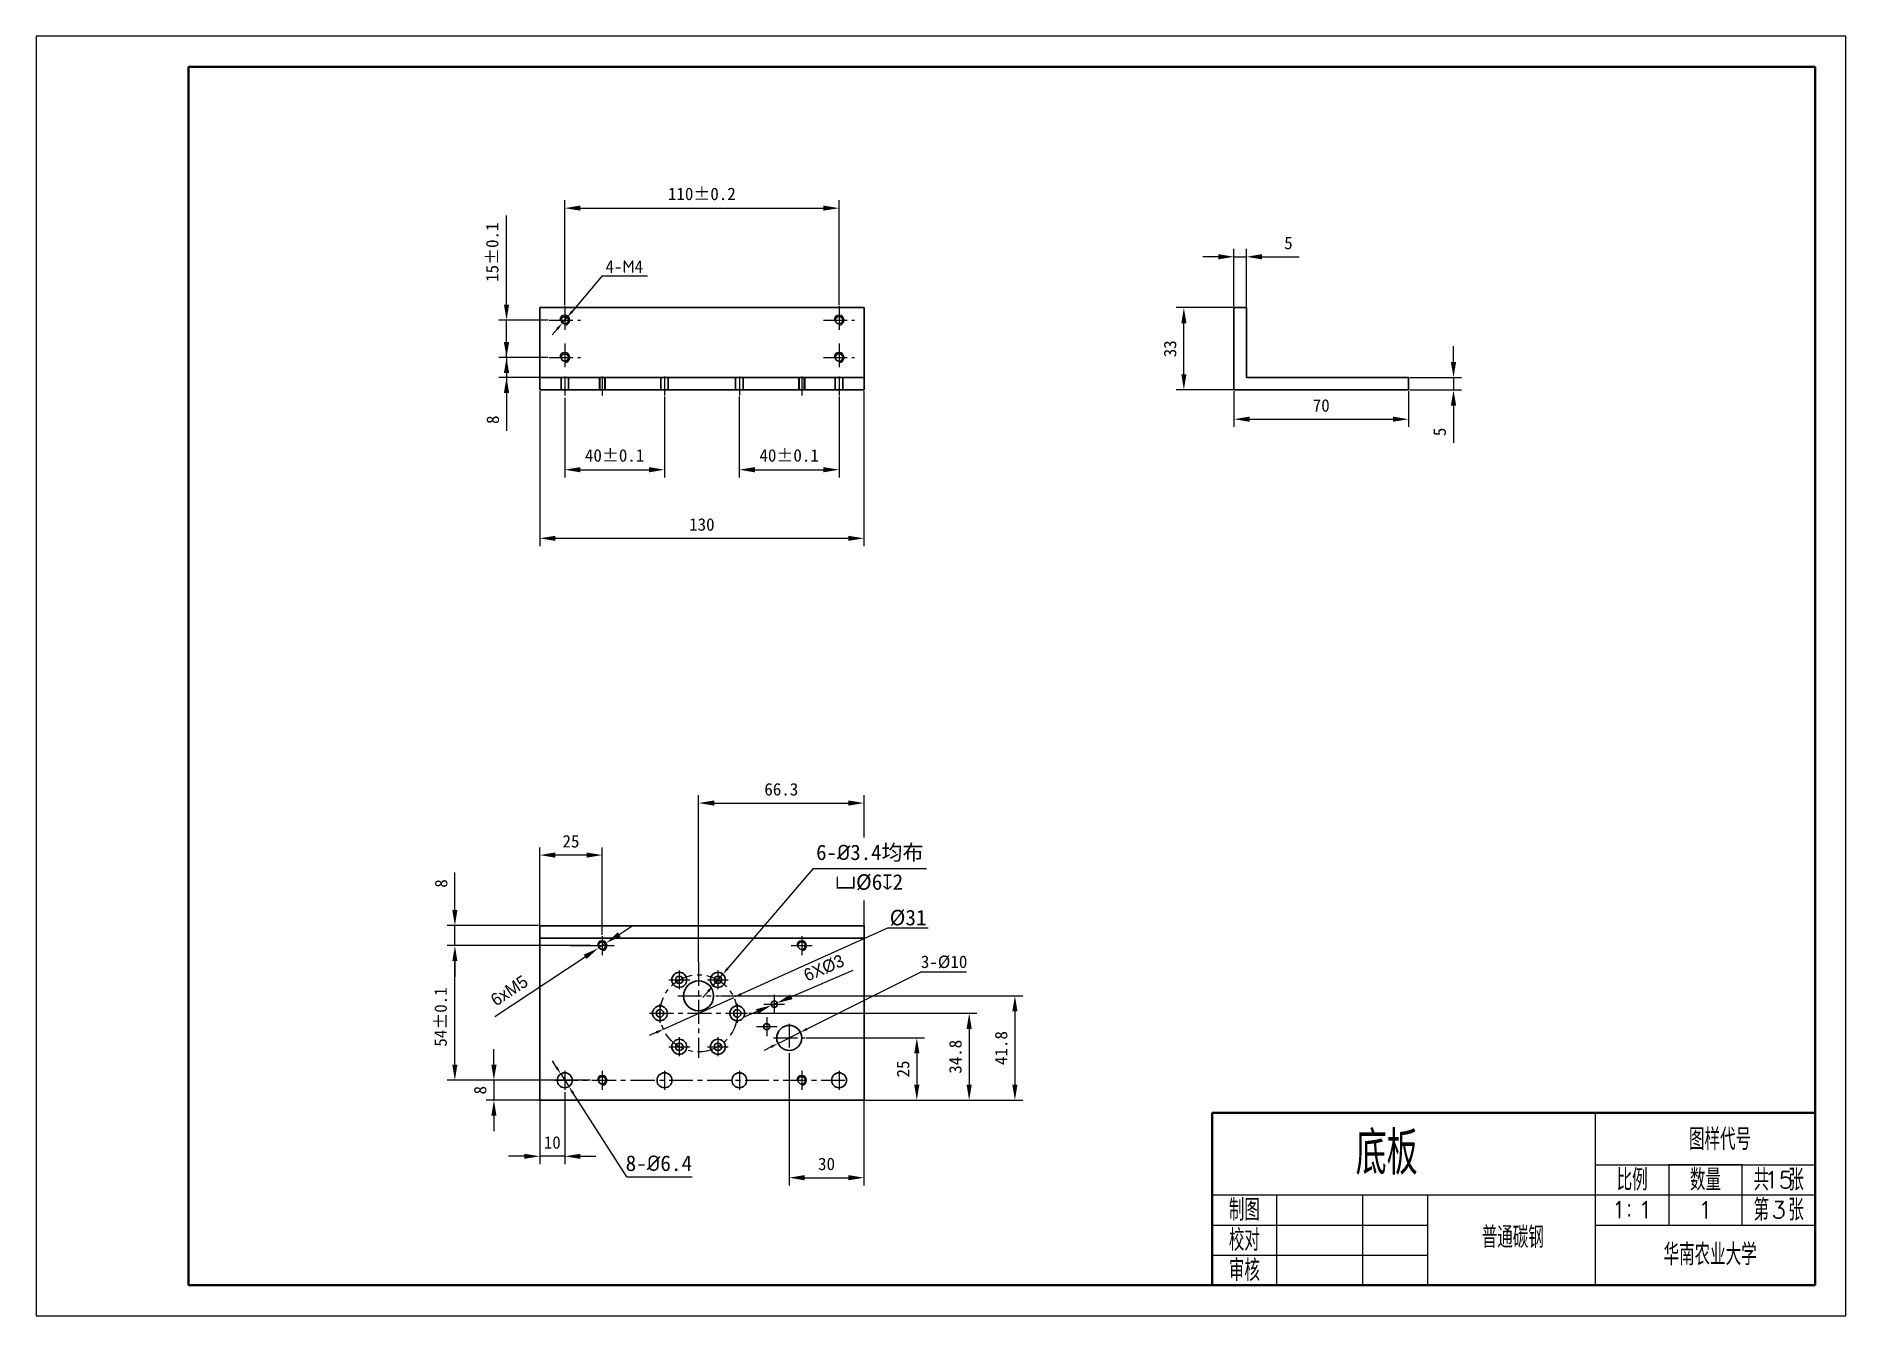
# Model space of a CAD drawing. Header units: millimetres. Extents: x 1665 to 1810, y 775 to 878.
import ezdxf
from ezdxf.enums import TextEntityAlignment as Align

# ---------------------------------------------------------------- set-up
doc = ezdxf.new("R2010")
doc.units = ezdxf.units.MM
doc.header["$LTSCALE"] = 0.3
doc.header["$PDMODE"] = 3
doc.linetypes.add('CENTER', pattern=[50.8, 31.75, -6.35, 6.35, -6.35])
doc.layers.get('0').update_dxf_attribs({"lineweight": 25})
doc.layers.get('Defpoints').update_dxf_attribs({"lineweight": 25})
for name, color, linetype, lineweight in [('中心线', 7, 'CENTER', 25), ('图框', 7, 'Continuous', 25), ('尺寸线', 7, 'Continuous', 25), ('粗实线', 7, 'Continuous', 35), ('细实线', 7, 'Continuous', 25)]:
    doc.layers.add(name, color=color, linetype=linetype, lineweight=lineweight)
doc.styles.get("Standard").update_dxf_attribs({"font": ''})
doc.styles.add('我的样式', font='txt.shx', dxfattribs={"height": 2.5, "bigfont": 'gbcbig.shx'})
doc.styles.get('Standard').set_extended_font_data('SimSun')
doc.dimstyles.new('ISO-25', dxfattribs={"dimscale": 0.5, "dimtxt": 2, "dimasz": 2.5, "dimexe": 1.25, "dimexo": 0.2, "dimgap": 1.2, "dimtad": 1, "dimdec": 1, "dimlfac": 5, "dimdsep": 46, "dimtxsty": 'Standard', "dimcen": 2.5, "dimclrd": 256, "dimclre": 256, "dimclrt": 256, "dimadec": 0, "dimazin": 0, "dimtfac": 1, "dimtdec": 1, "dimtmove": 0, "dimatfit": 3, "dimfxl": 1, "dimarcsym": 0})

# ---------------------------------------------------------------- blocks, each defined once
blk = doc.blocks.new('*D75')
at = {"layer": 'Defpoints', "color": 0, "transparency": 16777216}
for p in [(1760.77, 849.75), (1774.77, 849.75), (1774.77, 847.4)]:
    blk.add_point(p, dxfattribs=at)
at = {"layer": '尺寸线', "lineweight": -2, "transparency": 16777216}
for p, q in [((1760.77, 849.65), (1760.77, 846.78)), ((1774.77, 849.65), (1774.77, 846.78)), ((1762.02, 847.4), (1773.52, 847.4))]:
    blk.add_line(p, q, dxfattribs=at)
at = {"layer": '尺寸线', "transparency": 16777216}
for points in [[(1762.02, 847.61), (1762.02, 847.2), (1760.77, 847.4)], [(1773.52, 847.61), (1773.52, 847.2), (1774.77, 847.4)]]:
    blk.add_solid(points, dxfattribs=at)
at = {"layer": '尺寸线', "transparency": 16777216, "insert": (1767.77, 848.5), "char_height": 1, "attachment_point": 5}
blk.add_mtext('70', dxfattribs=at)
blk = doc.blocks.new('*D76')
at = {"layer": 'Defpoints', "color": 0, "transparency": 16777216}
for p in [(1756.75, 856.35), (1760.77, 856.35), (1760.77, 849.75)]:
    blk.add_point(p, dxfattribs=at)
at = {"layer": '尺寸线', "lineweight": -2, "transparency": 16777216}
for p, q in [((1760.67, 856.35), (1756.13, 856.35)), ((1756.75, 851), (1756.75, 855.1)), ((1760.67, 849.75), (1756.13, 849.75))]:
    blk.add_line(p, q, dxfattribs=at)
at = {"layer": '尺寸线', "transparency": 16777216}
for points in [[(1756.55, 855.1), (1756.96, 855.1), (1756.75, 856.35)], [(1756.55, 851), (1756.96, 851), (1756.75, 849.75)]]:
    blk.add_solid(points, dxfattribs=at)
at = {"layer": '尺寸线', "transparency": 16777216, "insert": (1755.65, 853.05), "char_height": 1, "attachment_point": 5, "rotation": 90}
blk.add_mtext('33', dxfattribs=at)
blk = doc.blocks.new('*D77')
at = {"layer": 'Defpoints', "color": 0, "transparency": 16777216}
for p in [(1774.77, 850.75), (1774.77, 849.75), (1778.38, 849.75)]:
    blk.add_point(p, dxfattribs=at)
at = {"layer": '尺寸线', "lineweight": -2, "transparency": 16777216}
for p, q in [((1778.38, 852), (1778.38, 853.25)), ((1774.87, 850.75), (1779.01, 850.75)), ((1778.38, 850.75), (1778.38, 849.75)), ((1774.87, 849.75), (1779.01, 849.75)), ((1778.38, 848.5), (1778.38, 845.51))]:
    blk.add_line(p, q, dxfattribs=at)
at = {"layer": '尺寸线', "transparency": 16777216}
for points in [[(1778.17, 852), (1778.59, 852), (1778.38, 850.75)], [(1778.17, 848.5), (1778.59, 848.5), (1778.38, 849.75)]]:
    blk.add_solid(points, dxfattribs=at)
at = {"layer": '尺寸线', "transparency": 16777216, "insert": (1777.28, 846.38), "char_height": 1, "attachment_point": 5, "rotation": 90}
blk.add_mtext('5', dxfattribs=at)
blk = doc.blocks.new('*D78')
at = {"layer": 'Defpoints', "color": 0, "transparency": 16777216}
for p in [(1721.09, 849.32), (1729.09, 849.32), (1729.09, 843.35)]:
    blk.add_point(p, dxfattribs=at)
at = {"layer": '尺寸线', "lineweight": -2, "transparency": 16777216}
for p, q in [((1721.09, 849.22), (1721.09, 842.72)), ((1729.09, 849.22), (1729.09, 842.72)), ((1722.34, 843.35), (1727.84, 843.35))]:
    blk.add_line(p, q, dxfattribs=at)
at = {"layer": '尺寸线', "transparency": 16777216}
for points in [[(1722.34, 843.56), (1722.34, 843.14), (1721.09, 843.35)], [(1727.84, 843.56), (1727.84, 843.14), (1729.09, 843.35)]]:
    blk.add_solid(points, dxfattribs=at)
at = {"layer": '尺寸线', "transparency": 16777216, "insert": (1725.09, 844.49), "char_height": 1, "attachment_point": 5}
blk.add_mtext('40%%P0.1', dxfattribs=at)
blk = doc.blocks.new('*D84')
at = {"layer": 'Defpoints', "color": 0, "transparency": 16777216}
for p in [(1721.76, 799.75), (1710.68, 792.78), (1739.53, 792.78)]:
    blk.add_point(p, dxfattribs=at)
at = {"layer": '尺寸线', "lineweight": -2, "transparency": 16777216}
for p, q in [((1721.86, 799.75), (1740.15, 799.75)), ((1739.53, 798.5), (1739.53, 794.03)), ((1710.78, 792.78), (1740.15, 792.78))]:
    blk.add_line(p, q, dxfattribs=at)
at = {"layer": '尺寸线', "transparency": 16777216}
for points in [[(1739.32, 798.5), (1739.74, 798.5), (1739.53, 799.75)], [(1739.32, 794.03), (1739.74, 794.03), (1739.53, 792.78)]]:
    blk.add_solid(points, dxfattribs=at)
at = {"layer": '尺寸线', "transparency": 16777216, "insert": (1738.43, 796.26), "char_height": 1, "attachment_point": 5, "rotation": 90}
blk.add_mtext('34.8', dxfattribs=at)
blk = doc.blocks.new('*D85')
at = {"layer": 'Defpoints', "color": 0, "transparency": 16777216}
for p in [(1705.09, 849.75), (1731.09, 849.75), (1731.09, 837.85)]:
    blk.add_point(p, dxfattribs=at)
at = {"layer": '尺寸线', "lineweight": -2, "transparency": 16777216}
for p, q in [((1705.09, 849.65), (1705.09, 837.22)), ((1731.09, 849.65), (1731.09, 837.22)), ((1706.34, 837.85), (1729.84, 837.85))]:
    blk.add_line(p, q, dxfattribs=at)
at = {"layer": '尺寸线', "transparency": 16777216}
for points in [[(1706.34, 838.05), (1706.34, 837.64), (1705.09, 837.85)], [(1729.84, 838.05), (1729.84, 837.64), (1731.09, 837.85)]]:
    blk.add_solid(points, dxfattribs=at)
at = {"layer": '尺寸线', "transparency": 16777216, "insert": (1718.09, 838.95), "char_height": 1, "attachment_point": 5}
blk.add_mtext('130', dxfattribs=at)
blk = doc.blocks.new('*D88')
at = {"layer": 'Defpoints', "color": 0, "transparency": 16777216}
for p in [(1705.09, 793.52), (1707.09, 793.52), (1705.09, 788.28)]:
    blk.add_point(p, dxfattribs=at)
at = {"layer": '尺寸线', "lineweight": -2, "transparency": 16777216}
for p, q in [((1705.09, 793.42), (1705.09, 787.65)), ((1707.09, 793.42), (1707.09, 787.65)), ((1703.84, 788.28), (1702.59, 788.28)), ((1707.09, 788.28), (1705.09, 788.28)), ((1708.34, 788.28), (1709.59, 788.28))]:
    blk.add_line(p, q, dxfattribs=at)
at = {"layer": '尺寸线', "transparency": 16777216}
for points in [[(1703.84, 788.48), (1703.84, 788.07), (1705.09, 788.28)], [(1708.34, 788.48), (1708.34, 788.07), (1707.09, 788.28)]]:
    blk.add_solid(points, dxfattribs=at)
at = {"layer": '尺寸线', "transparency": 16777216, "insert": (1706.09, 789.38), "char_height": 1, "attachment_point": 5}
blk.add_mtext('10', dxfattribs=at)
blk = doc.blocks.new('*D89')
at = {"layer": 'Defpoints', "color": 0, "transparency": 16777216}
for p in [(1706.26, 794.38), (1701.41, 792.78), (1706.26, 792.78)]:
    blk.add_point(p, dxfattribs=at)
at = {"layer": '尺寸线', "lineweight": -2, "transparency": 16777216}
for p, q in [((1701.41, 795.63), (1701.41, 796.88)), ((1706.16, 794.38), (1700.78, 794.38)), ((1701.41, 794.38), (1701.41, 792.78)), ((1706.16, 792.78), (1700.78, 792.78)), ((1701.41, 791.53), (1701.41, 790.28))]:
    blk.add_line(p, q, dxfattribs=at)
at = {"layer": '尺寸线', "transparency": 16777216}
for points in [[(1701.2, 795.63), (1701.62, 795.63), (1701.41, 794.38)], [(1701.2, 791.53), (1701.62, 791.53), (1701.41, 792.78)]]:
    blk.add_solid(points, dxfattribs=at)
at = {"layer": '尺寸线', "transparency": 16777216, "insert": (1700.31, 793.58), "char_height": 1, "attachment_point": 5, "rotation": 90}
blk.add_mtext('8', dxfattribs=at)
blk = doc.blocks.new('*D90')
at = {"layer": 'Defpoints', "color": 0, "transparency": 16777216}
for p in [(1707.09, 849.22), (1715.09, 849.22), (1715.09, 843.35)]:
    blk.add_point(p, dxfattribs=at)
at = {"layer": '尺寸线', "lineweight": -2, "transparency": 16777216}
for p, q in [((1707.09, 849.12), (1707.09, 842.72)), ((1715.09, 849.12), (1715.09, 842.72)), ((1708.34, 843.35), (1713.84, 843.35))]:
    blk.add_line(p, q, dxfattribs=at)
at = {"layer": '尺寸线', "transparency": 16777216}
for points in [[(1708.34, 843.56), (1708.34, 843.14), (1707.09, 843.35)], [(1713.84, 843.56), (1713.84, 843.14), (1715.09, 843.35)]]:
    blk.add_solid(points, dxfattribs=at)
at = {"layer": '尺寸线', "transparency": 16777216, "insert": (1711.09, 844.49), "char_height": 1, "attachment_point": 5}
blk.add_mtext('40%%P0.1', dxfattribs=at)
blk = doc.blocks.new('*D111')
at = {"layer": 'Defpoints', "color": 0, "transparency": 16777216}
for p in [(1705.85, 852.35), (1702.42, 850.75), (1705.85, 850.75)]:
    blk.add_point(p, dxfattribs=at)
at = {"layer": '尺寸线', "lineweight": -2, "transparency": 16777216}
for p, q in [((1702.42, 853.6), (1702.42, 854.85)), ((1705.75, 852.35), (1701.8, 852.35)), ((1702.42, 852.35), (1702.42, 850.75)), ((1705.75, 850.75), (1701.8, 850.75)), ((1702.42, 849.5), (1702.42, 846.48))]:
    blk.add_line(p, q, dxfattribs=at)
at = {"layer": '尺寸线', "transparency": 16777216}
for points in [[(1702.21, 853.6), (1702.63, 853.6), (1702.42, 852.35)], [(1702.21, 849.5), (1702.63, 849.5), (1702.42, 850.75)]]:
    blk.add_solid(points, dxfattribs=at)
at = {"layer": '尺寸线', "transparency": 16777216, "insert": (1701.32, 847.36), "char_height": 1, "attachment_point": 5, "rotation": 90}
blk.add_mtext('8', dxfattribs=at)
blk = doc.blocks.new('*D112')
at = {"layer": 'Defpoints', "color": 0, "transparency": 16777216}
for p in [(1705.85, 855.35), (1702.42, 852.35), (1705.85, 852.35)]:
    blk.add_point(p, dxfattribs=at)
at = {"layer": '尺寸线', "lineweight": -2, "transparency": 16777216}
for p, q in [((1702.42, 856.6), (1702.42, 863.75)), ((1705.75, 855.35), (1701.8, 855.35)), ((1702.42, 852.35), (1702.42, 855.35)), ((1705.75, 852.35), (1701.8, 852.35)), ((1702.42, 851.1), (1702.42, 849.85))]:
    blk.add_line(p, q, dxfattribs=at)
at = {"layer": '尺寸线', "transparency": 16777216}
for points in [[(1702.21, 856.6), (1702.63, 856.6), (1702.42, 855.35)], [(1702.21, 851.1), (1702.63, 851.1), (1702.42, 852.35)]]:
    blk.add_solid(points, dxfattribs=at)
at = {"layer": '尺寸线', "transparency": 16777216, "insert": (1701.28, 860.8), "char_height": 1, "attachment_point": 5, "rotation": 90}
blk.add_mtext('15%%P0.1', dxfattribs=at)
blk = doc.blocks.new('*D113')
at = {"layer": 'Defpoints', "color": 0, "transparency": 16777216}
for p in [(1698.28, 805.18), (1709.26, 805.18), (1709.26, 794.38)]:
    blk.add_point(p, dxfattribs=at)
at = {"layer": '尺寸线', "lineweight": -2, "transparency": 16777216}
for p, q in [((1709.16, 805.18), (1697.65, 805.18)), ((1698.28, 795.63), (1698.28, 803.93)), ((1709.16, 794.38), (1697.65, 794.38))]:
    blk.add_line(p, q, dxfattribs=at)
at = {"layer": '尺寸线', "transparency": 16777216}
for points in [[(1698.07, 803.93), (1698.48, 803.93), (1698.28, 805.18)], [(1698.07, 795.63), (1698.48, 795.63), (1698.28, 794.38)]]:
    blk.add_solid(points, dxfattribs=at)
at = {"layer": '尺寸线', "transparency": 16777216, "insert": (1697.14, 799.45), "char_height": 1, "attachment_point": 5, "rotation": 90}
blk.add_mtext('54%%P0.1', dxfattribs=at)
blk = doc.blocks.new('*D114')
at = {"layer": 'Defpoints', "color": 0, "transparency": 16777216}
for p in [(1705.09, 812.44), (1705.09, 805.94), (1710.09, 805.94)]:
    blk.add_point(p, dxfattribs=at)
at = {"layer": '尺寸线', "lineweight": -2, "transparency": 16777216}
for p, q in [((1705.09, 806.04), (1705.09, 813.06)), ((1710.09, 806.04), (1710.09, 813.06)), ((1708.84, 812.44), (1706.34, 812.44))]:
    blk.add_line(p, q, dxfattribs=at)
at = {"layer": '尺寸线', "transparency": 16777216}
for points in [[(1706.34, 812.65), (1706.34, 812.23), (1705.09, 812.44)], [(1708.84, 812.65), (1708.84, 812.23), (1710.09, 812.44)]]:
    blk.add_solid(points, dxfattribs=at)
at = {"layer": '尺寸线', "transparency": 16777216, "insert": (1707.59, 813.54), "char_height": 1, "attachment_point": 5}
blk.add_mtext('25', dxfattribs=at)
blk = doc.blocks.new('*D115')
at = {"layer": 'Defpoints', "color": 0, "transparency": 16777216}
for p in [(1725.09, 796.64), (1731.09, 796.64), (1731.09, 786.56)]:
    blk.add_point(p, dxfattribs=at)
at = {"layer": '尺寸线', "lineweight": -2, "transparency": 16777216}
for p, q in [((1725.09, 796.54), (1725.09, 785.94)), ((1731.09, 796.54), (1731.09, 785.94)), ((1726.34, 786.56), (1729.84, 786.56))]:
    blk.add_line(p, q, dxfattribs=at)
at = {"layer": '尺寸线', "transparency": 16777216}
for points in [[(1726.34, 786.77), (1726.34, 786.35), (1725.09, 786.56)], [(1729.84, 786.77), (1729.84, 786.35), (1731.09, 786.56)]]:
    blk.add_solid(points, dxfattribs=at)
at = {"layer": '尺寸线', "transparency": 16777216, "insert": (1728.09, 787.66), "char_height": 1, "attachment_point": 5}
blk.add_mtext('30', dxfattribs=at)
blk = doc.blocks.new('*D118')
at = {"layer": 'Defpoints', "color": 0, "transparency": 16777216}
for p in [(1726.34, 797.78), (1726.34, 792.78), (1735.33, 792.78)]:
    blk.add_point(p, dxfattribs=at)
at = {"layer": '尺寸线', "lineweight": -2, "transparency": 16777216}
for p, q in [((1726.44, 797.78), (1735.96, 797.78)), ((1735.33, 796.53), (1735.33, 794.03)), ((1726.44, 792.78), (1735.96, 792.78))]:
    blk.add_line(p, q, dxfattribs=at)
at = {"layer": '尺寸线', "transparency": 16777216}
for points in [[(1735.12, 796.53), (1735.54, 796.53), (1735.33, 797.78)], [(1735.12, 794.03), (1735.54, 794.03), (1735.33, 792.78)]]:
    blk.add_solid(points, dxfattribs=at)
at = {"layer": '尺寸线', "transparency": 16777216, "insert": (1734.23, 795.28), "char_height": 1, "attachment_point": 5, "rotation": 90}
blk.add_mtext('25', dxfattribs=at)
blk = doc.blocks.new('*D127')
at = {"layer": 'Defpoints', "color": 0, "transparency": 16777216}
for p in [(1723.66, 800.38), (1724.12, 800.58)]:
    blk.add_point(p, dxfattribs=at)
at = {"layer": '尺寸线', "lineweight": -2, "transparency": 16777216}
for p, q in [((1730.2, 803.17), (1725.27, 801.07)), ((1722.52, 799.89), (1721.37, 799.4)), ((1723.66, 800.38), (1724.12, 800.58))]:
    blk.add_line(p, q, dxfattribs=at)
at = {"layer": '尺寸线', "transparency": 16777216}
for points in [[(1725.19, 801.26), (1725.36, 800.88), (1724.12, 800.58)], [(1722.43, 800.08), (1722.6, 799.7), (1723.66, 800.38)]]:
    blk.add_solid(points, dxfattribs=at)
at = {"layer": '尺寸线', "transparency": 16777216, "insert": (1727.88, 803.38), "char_height": 1, "attachment_point": 5, "rotation": 23.1405}
blk.add_mtext('{\\fMS PGothic|b0|i0|c134|p34;6X%%C3}', dxfattribs=at)
blk = doc.blocks.new('*D128')
at = {"layer": 'Defpoints', "color": 0, "transparency": 16777216}
for p in [(1705.09, 806.78), (1698.28, 805.18), (1709.26, 805.18)]:
    blk.add_point(p, dxfattribs=at)
at = {"layer": '尺寸线', "lineweight": -2, "transparency": 16777216}
for p, q in [((1698.28, 808.03), (1698.28, 811.05)), ((1704.99, 806.78), (1697.65, 806.78)), ((1698.28, 805.18), (1698.28, 806.78)), ((1709.16, 805.18), (1697.65, 805.18)), ((1698.28, 803.93), (1698.28, 802.68))]:
    blk.add_line(p, q, dxfattribs=at)
at = {"layer": '尺寸线', "transparency": 16777216}
for points in [[(1698.07, 808.03), (1698.48, 808.03), (1698.28, 806.78)], [(1698.07, 803.93), (1698.48, 803.93), (1698.28, 805.18)]]:
    blk.add_solid(points, dxfattribs=at)
at = {"layer": '尺寸线', "transparency": 16777216, "insert": (1697.18, 810.16), "char_height": 1, "attachment_point": 5, "rotation": 90}
blk.add_mtext('8', dxfattribs=at)
blk = doc.blocks.new('*D129')
at = {"layer": 'Defpoints', "color": 0, "transparency": 16777216}
for p in [(1709.77, 804.96), (1710.42, 805.39)]:
    blk.add_point(p, dxfattribs=at)
at = {"layer": '尺寸线', "lineweight": -2, "transparency": 16777216}
for p, q in [((1711.46, 806.08), (1712.5, 806.77)), ((1701.47, 799.48), (1708.73, 804.28)), ((1710.42, 805.39), (1709.77, 804.96))]:
    blk.add_line(p, q, dxfattribs=at)
at = {"layer": '尺寸线', "transparency": 16777216}
for points in [[(1711.35, 806.25), (1711.58, 805.91), (1710.42, 805.39)], [(1708.61, 804.45), (1708.84, 804.1), (1709.77, 804.96)]]:
    blk.add_solid(points, dxfattribs=at)
at = {"layer": '尺寸线', "transparency": 16777216, "insert": (1702.64, 801.57), "char_height": 1, "attachment_point": 5, "rotation": 33.432}
blk.add_mtext('{\\fMS PGothic|b0|i0|c134|p34;6xM5}', dxfattribs=at)
blk = doc.blocks.new('*D132')
at = {"layer": 'Defpoints', "color": 0, "transparency": 16777216}
for p in [(1719.49, 801.15), (1731.09, 792.78), (1743.2, 792.78)]:
    blk.add_point(p, dxfattribs=at)
at = {"layer": '尺寸线', "lineweight": -2, "transparency": 16777216}
for p, q in [((1719.59, 801.15), (1743.83, 801.15)), ((1743.2, 799.9), (1743.2, 794.03)), ((1731.19, 792.78), (1743.83, 792.78))]:
    blk.add_line(p, q, dxfattribs=at)
at = {"layer": '尺寸线', "transparency": 16777216}
for points in [[(1742.99, 799.9), (1743.41, 799.9), (1743.2, 801.15)], [(1742.99, 794.03), (1743.41, 794.03), (1743.2, 792.78)]]:
    blk.add_solid(points, dxfattribs=at)
at = {"layer": '尺寸线', "transparency": 16777216, "insert": (1742.1, 796.96), "char_height": 1, "attachment_point": 5, "rotation": 90}
blk.add_mtext('41.8', dxfattribs=at)
blk = doc.blocks.new('*D133')
at = {"layer": 'Defpoints', "color": 0, "transparency": 16777216}
for p in [(1761.77, 860.43), (1760.77, 856.35), (1761.77, 856.35)]:
    blk.add_point(p, dxfattribs=at)
at = {"layer": '尺寸线', "lineweight": -2, "transparency": 16777216}
for p, q in [((1760.77, 856.45), (1760.77, 861.06)), ((1761.77, 856.45), (1761.77, 861.06)), ((1759.52, 860.43), (1758.27, 860.43)), ((1760.77, 860.43), (1761.77, 860.43)), ((1763.02, 860.43), (1766.01, 860.43))]:
    blk.add_line(p, q, dxfattribs=at)
at = {"layer": '尺寸线', "transparency": 16777216}
for points in [[(1759.52, 860.64), (1759.52, 860.22), (1760.77, 860.43)], [(1763.02, 860.64), (1763.02, 860.22), (1761.77, 860.43)]]:
    blk.add_solid(points, dxfattribs=at)
at = {"layer": '尺寸线', "transparency": 16777216, "insert": (1765.14, 861.53), "char_height": 1, "attachment_point": 5}
blk.add_mtext('5', dxfattribs=at)
blk = doc.blocks.new('*D134')
at = {"layer": 'Defpoints', "color": 0, "transparency": 16777216}
for p in [(1729.09, 864.33), (1707.09, 856.49), (1729.09, 856.49)]:
    blk.add_point(p, dxfattribs=at)
at = {"layer": '尺寸线', "lineweight": -2, "transparency": 16777216}
for p, q in [((1707.09, 856.59), (1707.09, 864.96)), ((1708.34, 864.33), (1727.84, 864.33)), ((1729.09, 856.59), (1729.09, 864.96))]:
    blk.add_line(p, q, dxfattribs=at)
at = {"layer": '尺寸线', "transparency": 16777216}
for points in [[(1708.34, 864.54), (1708.34, 864.13), (1707.09, 864.33)], [(1727.84, 864.54), (1727.84, 864.13), (1729.09, 864.33)]]:
    blk.add_solid(points, dxfattribs=at)
at = {"layer": '尺寸线', "transparency": 16777216, "insert": (1718.09, 865.47), "char_height": 1, "attachment_point": 5}
blk.add_mtext('110%%P0.2', dxfattribs=at)
blk = doc.blocks.new('A4图框')
at = {"layer": '图框', "color": 0, "lineweight": -3}
for p, q in [((0, 114.05), (-161.28, 114.05)), ((-161.28, 114.05), (-161.28, 0)), ((0, 0), (0, 114.05)), ((-22.3, 2.72), (-22.3, 18.08)), ((-2.72, 2.72), (-2.72, 18.08)), ((-22.3, 13.47), (-2.72, 13.47)), ((-9.24, 13.47), (-15.77, 13.47)), ((-15.77, 13.47), (-15.77, 8.09)), ((-9.24, 8.09), (-9.24, 13.47)), ((-56.48, 10.78), (-50.72, 10.78)), ((-50.72, 10.78), (-43.04, 10.78)), ((-50.72, 8.09), (-50.72, 10.78)), ((-43.04, 8.09), (-43.04, 10.78)), ((-43.04, 10.78), (-2.72, 10.78)), ((-37.28, 10.78), (-37.28, 2.72)), ((-56.48, 8.09), (-50.72, 8.09)), ((-50.72, 2.72), (-50.72, 8.09)), ((-50.72, 8.09), (-43.04, 8.09)), ((-43.04, 2.72), (-43.04, 8.09)), ((-43.04, 8.09), (-37.28, 8.09)), ((-43.04, 8.09), (-37.28, 8.09)), ((-22.3, 8.09), (-2.72, 8.09)), ((-56.48, 5.4), (-50.72, 5.4)), ((-50.72, 5.4), (-43.04, 5.4)), ((-43.04, 5.4), (-37.28, 5.4)), ((-2.72, 2.72), (-56.48, 2.72)), ((-15.77, 2.72), (-22.3, 2.72)), ((-2.72, 2.72), (-9.24, 2.72)), ((-161.28, 0), (0, 0)), ((-161.28, 0), (0, 0))]:
    blk.add_line(p, q, dxfattribs=at)
at = {"layer": '图框', "color": 0, "lineweight": 50}
for p, q in [((-147.7, 111.32), (-2.72, 111.32)), ((-147.7, 2.72), (-147.7, 111.32)), ((-2.72, 2.72), (-2.72, 111.32)), ((-2.72, 18.08), (-56.48, 18.08)), ((-56.48, 18.08), (-56.48, 5.4)), ((-56.48, 2.72), (-56.48, 5.4)), ((-147.7, 2.72), (-2.72, 2.72))]:
    blk.add_line(p, q, dxfattribs=at)
at = {"layer": '图框', "color": 0, "lineweight": -3, "char_height": 1.92, "attachment_point": 5, "style": '我的样式'}
for s, insert, width in [('比例', (-19.04, 12.12), 6.528), ('数量', (-12.51, 12.12), 6.528), ('共 张', (-5.98, 12.12), 6.528), ('{\\C0;制图}', (-53.6, 9.44), 5.76), ('第 张', (-5.98, 9.44), 6.528), ('校对', (-53.6, 6.75), 5.76), ('审核', (-53.6, 4.06), 5.76)]:
    blk.add_mtext(s, dxfattribs=dict(at, insert=insert, width=width))
at = {"layer": '图框', "color": 0, "lineweight": -3, "style": '我的样式'}
for tag, height, p in [('机件名称', 3.84, (-40.92, 12.58)), ('图样代号', 1.92, (-11.21, 14.78)), ('(材料代号)', 1.92, (-29.68, 6.04)), ('华南农业大学', 1.92, (-12.09, 4.51))]:
    blk.add_attdef(tag, text='', height=height, dxfattribs=at).set_placement(p, align=Align.CENTER)
at = {"layer": '尺寸线', "char_height": 1.5, "width": 6.528, "attachment_point": 5, "style": '我的样式'}
for s, insert in [('15', (-5.98, 12.12)), ('1：1', (-19.04, 9.44)), ('3', (-5.98, 9.44))]:
    blk.add_mtext(s, dxfattribs=dict(at, insert=insert))

msp = doc.modelspace()

# ---------------------------------------------------------------- linework, layer by layer
for centre in [(1710.095, 805.177), (1726.095, 805.177), (1710.095, 794.377), (1726.095, 794.377)]:
    msp.add_arc(centre, 0.387, 270, 180)
at = {"layer": '中心线', "ltscale": 0.2}
for p, q in [((1707.095, 856.488), (1707.095, 854.211)), ((1729.095, 856.488), (1729.095, 854.211)), ((1705.846, 855.35), (1708.343, 855.35)), ((1727.846, 855.35), (1730.343, 855.35)), ((1705.846, 852.35), (1708.343, 852.35)), ((1707.095, 853.488), (1707.095, 851.211)), ((1727.846, 852.35), (1730.343, 852.35)), ((1729.095, 853.488), (1729.095, 851.211)), ((1707.095, 850.834), (1707.095, 849.316)), ((1710.095, 850.834), (1710.095, 849.316)), ((1715.095, 850.834), (1715.095, 849.316)), ((1721.095, 850.834), (1721.095, 849.316)), ((1726.095, 850.834), (1726.095, 849.316)), ((1729.095, 850.834), (1729.095, 849.316)), ((1710.095, 805.936), (1710.095, 804.418)), ((1726.095, 805.936), (1726.095, 804.418)), ((1709.262, 805.177), (1710.927, 805.177)), ((1725.262, 805.177), (1726.927, 805.177)), ((1716.279, 803.189), (1716.279, 801.671)), ((1717.829, 803.867), (1717.829, 796.163)), ((1719.379, 803.189), (1719.379, 801.671)), ((1715.447, 802.43), (1717.112, 802.43)), ((1718.547, 802.43), (1720.212, 802.43)), ((1714.729, 800.504), (1714.729, 798.987)), ((1716.165, 801.146), (1719.494, 801.146)), ((1720.929, 800.504), (1720.929, 798.987)), ((1723.062, 800.48), (1724.727, 800.48)), ((1723.895, 801.239), (1723.895, 799.721)), ((1713.897, 799.746), (1721.762, 799.746)), ((1722.462, 798.677), (1724.127, 798.677)), ((1723.295, 799.436), (1723.295, 797.918)), ((1725.095, 798.915), (1725.095, 796.639)), ((1715.447, 797.061), (1717.112, 797.061)), ((1716.279, 797.82), (1716.279, 796.302)), ((1718.547, 797.061), (1720.212, 797.061)), ((1719.379, 797.82), (1719.379, 796.302)), ((1723.846, 797.777), (1726.343, 797.777)), ((1706.262, 794.377), (1707.927, 794.377)), ((1706.262, 794.377), (1712.415, 794.377)), ((1707.095, 795.136), (1707.095, 793.618)), ((1709.262, 794.377), (1710.927, 794.377)), ((1710.095, 795.136), (1710.095, 793.618)), ((1712.415, 794.377), (1729.927, 794.377)), ((1715.095, 795.136), (1715.095, 793.618)), ((1721.095, 795.136), (1721.095, 793.618)), ((1726.095, 795.136), (1726.095, 793.618)), ((1729.095, 795.136), (1729.095, 793.618))]:
    msp.add_line(p, q, dxfattribs=at)
msp.add_circle((1717.829, 799.746), 3.1, dxfattribs=at)
at = {"layer": '尺寸线'}
for p, q in [((1710.096, 858.891), (1707.693, 856.055)), ((1710.096, 858.891), (1713.74, 858.891)), ((1706.901, 855.121), (1707.289, 855.578)), ((1706.497, 854.644), (1706.093, 854.167)), ((1715.095, 849.216), (1715.095, 842.724)), ((1717.829, 816.712), (1717.829, 817.237)), ((1717.829, 812.666), (1717.829, 817.237)), ((1717.829, 812.666), (1717.829, 817.237)), ((1731.095, 813.839), (1731.095, 817.237)), ((1731.095, 816.712), (1731.095, 817.237)), ((1718.454, 816.612), (1730.47, 816.612)), ((1717.829, 805.051), (1717.829, 812.666)), ((1717.829, 803.867), (1717.829, 810.254)), ((1727.007, 811.369), (1720.175, 803.362)), ((1727.007, 811.369), (1736.109, 811.369)), ((1731.095, 806.777), (1731.095, 808.807)), ((1733.032, 806.616), (1721.224, 801.279)), ((1733.032, 806.616), (1736.234, 806.616)), ((1707.527, 805.177), (1711.066, 805.177)), ((1718.99, 801.974), (1719.769, 802.887)), ((1735.718, 803.063), (1726.55, 798.501)), ((1735.718, 803.063), (1739.322, 803.063)), ((1718.584, 801.498), (1718.178, 801.023)), ((1715.004, 798.469), (1720.654, 801.022)), ((1714.435, 798.212), (1713.865, 797.954)), ((1723.64, 797.053), (1723.08, 796.775)), ((1724.199, 797.332), (1725.99, 798.223)), ((1706.434, 795.409), (1706.098, 795.935)), ((1706.771, 794.882), (1707.418, 793.872)), ((1712.058, 786.621), (1707.755, 793.345)), ((1712.058, 786.621), (1717.308, 786.621))]:
    msp.add_line(p, q, dxfattribs=at)
for centre in [(1707.095, 855.35), (1729.095, 855.35), (1707.095, 852.35), (1729.095, 852.35)]:
    msp.add_arc(centre, 0.4, 270, 180, dxfattribs=at)
for points in [[(1706.417, 854.711), (1706.576, 854.577), (1706.901, 855.121)], [(1707.613, 856.123), (1707.772, 855.988), (1707.289, 855.578)], [(1719.079, 816.82), (1719.079, 816.403), (1717.829, 816.612)], [(1729.845, 816.82), (1729.845, 816.403), (1731.095, 816.612)], [(1720.095, 803.43), (1720.254, 803.294), (1719.769, 802.887)], [(1718.505, 801.566), (1718.663, 801.431), (1718.99, 801.974)], [(1721.181, 801.374), (1721.267, 801.185), (1720.654, 801.022)], [(1714.392, 798.307), (1714.478, 798.117), (1715.004, 798.469)], [(1726.503, 798.594), (1726.596, 798.408), (1725.99, 798.223)], [(1723.593, 797.146), (1723.686, 796.96), (1724.199, 797.332)], [(1706.522, 795.465), (1706.347, 795.353), (1706.771, 794.882)], [(1707.843, 793.401), (1707.667, 793.289), (1707.418, 793.872)]]:
    msp.add_solid(points, dxfattribs=at)
at = {"layer": '粗实线'}
for p, q in [((1705.095, 849.75), (1705.095, 856.35)), ((1719.805, 856.35), (1705.095, 856.35)), ((1731.095, 856.35), (1719.805, 856.35)), ((1731.095, 849.75), (1731.095, 856.35)), ((1760.769, 856.35), (1760.769, 849.75)), ((1760.769, 856.35), (1761.769, 856.35)), ((1761.769, 856.35), (1761.769, 850.75)), ((1719.805, 850.75), (1705.095, 850.75)), ((1731.095, 850.75), (1719.805, 850.75)), ((1761.769, 850.75), (1774.769, 850.75)), ((1774.769, 850.75), (1774.769, 849.75)), ((1719.805, 849.75), (1705.095, 849.75)), ((1731.095, 849.75), (1719.805, 849.75)), ((1760.769, 849.75), (1774.769, 849.75)), ((1705.095, 806.777), (1705.095, 805.777)), ((1712.415, 806.777), (1705.095, 806.777)), ((1705.095, 805.777), (1712.415, 805.777)), ((1705.095, 805.777), (1705.095, 792.777)), ((1731.095, 806.777), (1712.415, 806.777)), ((1712.415, 805.777), (1731.095, 805.777)), ((1731.095, 805.777), (1731.095, 806.777)), ((1731.095, 792.777), (1731.095, 805.777)), ((1705.095, 792.777), (1712.415, 792.777)), ((1712.415, 792.777), (1731.095, 792.777))]:
    msp.add_line(p, q, dxfattribs=at)
at = {"layer": '粗实线', "ltscale": 0.2}
for p, q in [((1706.795, 850.75), (1706.795, 849.75)), ((1707.395, 850.75), (1707.395, 849.75)), ((1709.895, 850.75), (1709.895, 849.75)), ((1710.295, 850.75), (1710.295, 849.75)), ((1714.795, 850.75), (1714.795, 849.75)), ((1715.395, 850.75), (1715.395, 849.75)), ((1720.795, 850.75), (1720.795, 849.75)), ((1721.395, 850.75), (1721.395, 849.75)), ((1725.895, 850.75), (1725.895, 849.75)), ((1726.295, 850.75), (1726.295, 849.75)), ((1728.795, 850.75), (1728.795, 849.75)), ((1729.395, 850.75), (1729.395, 849.75))]:
    msp.add_line(p, q, dxfattribs=at)
at = {"layer": '粗实线'}
for centre, radius in [((1707.095, 855.35), 0.3), ((1729.095, 855.35), 0.3), ((1707.095, 852.35), 0.3), ((1729.095, 852.35), 0.3), ((1710.095, 805.177), 0.3), ((1726.095, 805.177), 0.3), ((1716.279, 802.43), 0.6), ((1716.279, 802.43), 0.3), ((1719.379, 802.43), 0.6), ((1719.379, 802.43), 0.3), ((1717.829, 801.146), 1.2), ((1714.729, 799.746), 0.6), ((1714.729, 799.746), 0.3), ((1720.929, 799.746), 0.6), ((1720.929, 799.746), 0.3), ((1723.895, 800.48), 0.25), ((1723.295, 798.677), 0.25), ((1725.095, 797.777), 1), ((1716.279, 797.061), 0.6), ((1716.279, 797.061), 0.3), ((1719.379, 797.061), 0.6), ((1719.379, 797.061), 0.3), ((1707.095, 794.377), 0.6), ((1710.095, 794.377), 0.3), ((1715.095, 794.377), 0.6), ((1721.095, 794.377), 0.6), ((1726.095, 794.377), 0.3), ((1729.095, 794.377), 0.6)]:
    msp.add_circle(centre, radius, dxfattribs=at)
at = {"layer": '细实线', "ltscale": 0.2}
for p, q in [((1709.845, 850.75), (1709.845, 849.75)), ((1710.345, 850.75), (1710.345, 849.75)), ((1725.845, 850.75), (1725.845, 849.75)), ((1726.345, 850.75), (1726.345, 849.75))]:
    msp.add_line(p, q, dxfattribs=at)

# ---------------------------------------------------------------- block references
at = {"layer": '尺寸线', "xscale": 0.9000000000000057, "yscale": 0.9000000000000057, "zscale": 0.9000000000000057}
msp.add_blockref('A4图框', (1809.847, 775.482), dxfattribs=at).add_auto_attribs({'(材料代号)': '普通碳钢', '华南农业大学': '华南农业大学', '图样代号': '图样代号', '机件名称': '底板'})

# ---------------------------------------------------------------- texts
at = {"layer": '尺寸线', "attachment_point": 5}
for s, insert, char_height in [('4-{\\fISOCPEUR|b0|i0|c0|p34;M}4', (1711.87, 859.643), 1), ('66.3', (1724.462, 817.712), 1), ('6-{\\fISOCPEUR|b0|i0|c0|p34;%%C}3.4均布', (1731.558, 812.59), 1.23), ('{\\Fgdt|c134;v}%%C6{\\Fgdt|c134;x}2', (1731.512, 810.252), 1.25), ('%%C31', (1734.633, 807.399), 1.25), ('3-%%C10', (1737.52, 803.858), 1), ('8-{\\fISOCPEUR|b0|i0|c0|p34;%%C}6.4', (1714.641, 787.715), 1.25)]:
    msp.add_mtext(s, dxfattribs=dict(at, insert=insert, char_height=char_height))
at = {"layer": '尺寸线', "insert": (1798.59, 783.974), "char_height": 1.35, "width": 5.8752, "attachment_point": 5, "style": '我的样式'}
msp.add_mtext('1', dxfattribs=at)

# ---------------------------------------------------------------- dimensions: what is measured, and where the dimension line sits
at = {"layer": '尺寸线'}
dim = msp.add_linear_dim(base=(1729.095, 864.335), p1=(1707.095, 856.488), p2=(1729.095, 856.488), text='<>%%P0.2', dimstyle='ISO-25', dxfattribs=at)
dim.commit()
dim.dimension.update_dxf_attribs({"geometry": '*D134', "text_midpoint": (1718.095, 865.474)})
for base, p1, p2, picture, middle in [((1702.421, 852.35), (1705.846, 855.35), (1705.846, 852.35), '*D112', (1702.421, 860.799)), ((1698.276, 805.177), (1709.262, 794.377), (1709.262, 805.177), '*D113', (1698.276, 799.447))]:
    dim = msp.add_linear_dim(base=base, p1=p1, p2=p2, angle=90, text='<>%%P0.1', dimstyle='ISO-25', dxfattribs=at)
    dim.commit()
    dim.dimension.update_dxf_attribs({"geometry": picture, "text_midpoint": middle, "dimtype": 160})
for base, p1, p2, picture, middle in [((1761.769, 860.432), (1760.769, 856.35), (1761.769, 856.35), '*D133', (1765.14, 861.532)), ((1731.095, 837.846), (1705.095, 849.75), (1731.095, 849.75), '*D85', (1718.095, 838.946)), ((1731.095, 786.562), (1725.095, 796.639), (1731.095, 796.639), '*D115', (1728.095, 787.662))]:
    dim = msp.add_linear_dim(base=base, p1=p1, p2=p2, dimstyle='ISO-25', dxfattribs=at)
    dim.commit()
    dim.dimension.update_dxf_attribs({"geometry": picture, "text_midpoint": middle})
for base, p1, p2, angle, picture, middle in [((1756.754, 856.35), (1760.769, 849.75), (1760.769, 856.35), 90, '*D76', (1755.654, 853.05)), ((1778.383, 849.75), (1774.769, 850.75), (1774.769, 849.75), 90, '*D77', (1777.283, 846.379)), ((1774.769, 847.404), (1760.769, 849.75), (1774.769, 849.75), 180, '*D75', (1767.769, 848.504)), ((1735.332, 792.777), (1726.343, 797.777), (1726.343, 792.777), 90, '*D118', (1734.232, 795.277))]:
    dim = msp.add_linear_dim(base=base, p1=p1, p2=p2, angle=angle, dimstyle='ISO-25', dxfattribs=at)
    dim.commit()
    dim.dimension.update_dxf_attribs({"geometry": picture, "text_midpoint": middle})
for base, p1, p2, picture, middle in [((1702.421, 850.75), (1705.846, 852.35), (1705.846, 850.75), '*D111', (1702.421, 847.365)), ((1698.276, 805.177), (1705.095, 806.777), (1709.262, 805.177), '*D128', (1698.276, 810.162)), ((1743.2, 792.777), (1719.494, 801.146), (1731.095, 792.777), '*D132', (1743.2, 796.961)), ((1739.527, 792.777), (1721.762, 799.746), (1710.68, 792.777), '*D84', (1739.527, 796.261)), ((1701.408, 792.777), (1706.262, 794.377), (1706.262, 792.777), '*D89', (1701.408, 793.577))]:
    dim = msp.add_linear_dim(base=base, p1=p1, p2=p2, angle=90, dimstyle='ISO-25', dxfattribs=at)
    dim.commit()
    dim.dimension.update_dxf_attribs({"geometry": picture, "text_midpoint": middle, "dimtype": 160})
for base, p1, p2, picture, middle in [((1715.095, 843.349), (1707.095, 849.216), (1715.095, 849.216), '*D90', (1711.095, 843.349)), ((1729.095, 843.349), (1721.095, 849.316), (1729.095, 849.316), '*D78', (1725.095, 843.349))]:
    dim = msp.add_linear_dim(base=base, p1=p1, p2=p2, text='40%%P0.1', dimstyle='ISO-25', dxfattribs=at)
    dim.commit()
    dim.dimension.update_dxf_attribs({"geometry": picture, "text_midpoint": middle, "dimtype": 160})
for base, p1, p2, picture, middle in [((1705.095, 812.437), (1710.095, 805.936), (1705.095, 805.936), '*D114', (1707.595, 812.437)), ((1705.095, 788.276), (1707.095, 793.521), (1705.095, 793.521), '*D88', (1706.095, 788.276))]:
    dim = msp.add_linear_dim(base=base, p1=p1, p2=p2, dimstyle='ISO-25', dxfattribs=at)
    dim.commit()
    dim.dimension.update_dxf_attribs({"geometry": picture, "text_midpoint": middle, "dimtype": 160})
dim = msp.add_diameter_dim_2p(p1=(1710.418, 805.391), p2=(1709.771, 804.964), text='{\\fMS PGothic|b0|i0|c134|p34;6xM5}', dimstyle='ISO-25', dxfattribs=at)
dim.commit()
dim.dimension.update_dxf_attribs({"geometry": '*D129', "text_midpoint": (1703.242, 800.653), "dimtype": 163})
dim = msp.add_diameter_dim_2p(p1=(1723.665, 800.382), p2=(1724.125, 800.578), text='{\\fMS PGothic|b0|i0|c134|p34;6X%%C3}', dimstyle='ISO-25', dxfattribs=at)
dim.commit()
dim.dimension.update_dxf_attribs({"geometry": '*D127', "text_midpoint": (1727.878, 803.378)})

doc.saveas('drawing.dxf')
